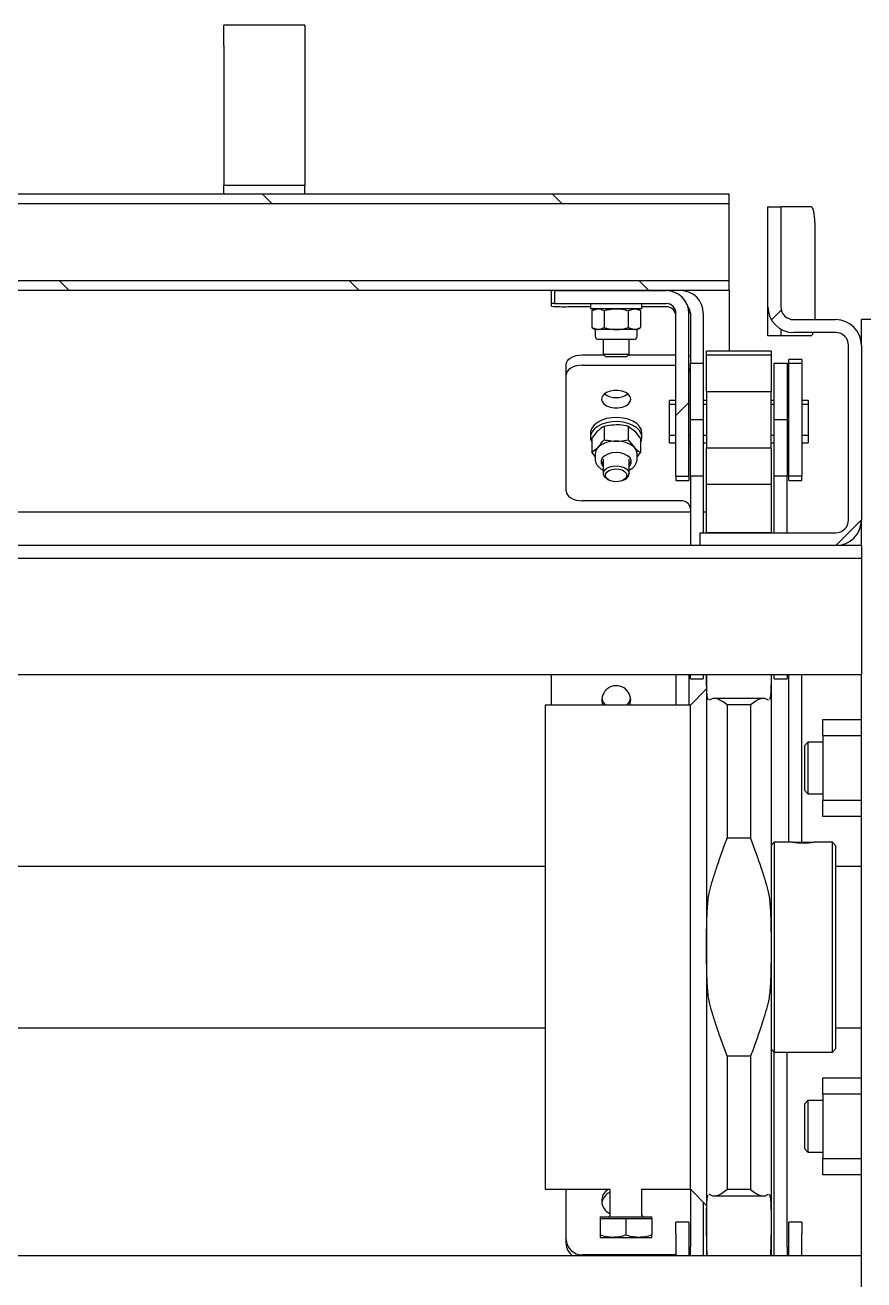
# Model space of a CAD drawing. Header units: millimetres. Extents: x 0 to 11880, y 0 to 8400.
# Drawn here: x 1758.9 to 2018.8, y 5195.1 to 5583.8 of the extents above; entities that cross this region are included whole.
import ezdxf

# ---------------------------------------------------------------- set-up
doc = ezdxf.new("R2010")
doc.units = ezdxf.units.MM
doc.header["$LTSCALE"] = 20

msp = doc.modelspace()

# ---------------------------------------------------------------- hatches: boundary and pattern name
at = {"linetype": 'Continuous', "lineweight": 18}
h = msp.add_hatch(dxfattribs=at)
h.set_pattern_fill('ANSI31', scale=20, angle=90, style=0)
h.paths.add_polyline_path([(1597.02, 5528.52), (1977.02, 5528.52), (1977.02, 5531.52), (1597.02, 5531.52)], flags=0)
h = msp.add_hatch(dxfattribs=at)
h.set_pattern_fill('ANSI31', scale=20, style=0)
edge = h.paths.add_edge_path(flags=0)
edge.add_line((1968.02, 5426.53), (1968.02, 5422.53))
edge.add_line((1968.02, 5422.53), (2010.02, 5422.53))
edge.add_arc((2010.02, 5430.53), 8, 270, 360)
edge.add_line((2018.02, 5430.53), (2018.02, 5484.53))
edge.add_arc((2010.02, 5484.53), 8, 0, 90)
edge.add_line((2010.02, 5492.53), (1997.02, 5492.53))
edge.add_arc((1997.02, 5496.53), 4, 180, 270, ccw=False)
edge.add_line((1993.02, 5496.53), (1993.02, 5527.53))
edge.add_line((1993.02, 5527.53), (1989.02, 5527.53))
edge.add_line((1989.02, 5527.53), (1989.02, 5496.53))
edge.add_arc((1997.02, 5496.53), 8, 180, 270)
edge.add_line((1997.02, 5488.53), (2010.02, 5488.53))
edge.add_arc((2010.02, 5484.53), 4, 0, 90, ccw=False)
edge.add_line((2014.02, 5484.53), (2014.02, 5430.53))
edge.add_arc((2010.02, 5430.53), 4, 270, 360, ccw=False)
edge.add_line((2010.02, 5426.53), (1968.02, 5426.53))
h = msp.add_hatch(dxfattribs=at)
h.set_pattern_fill('ANSI31', scale=20, angle=90, style=0)
h.paths.add_polyline_path([(1597.02, 5501.52), (1977.02, 5501.52), (1977.02, 5504.52), (1597.02, 5504.52)], flags=0)
h = msp.add_hatch(dxfattribs=at)
h.set_pattern_fill('ANSI31', scale=20, style=0)
edge = h.paths.add_edge_path(flags=0)
edge.add_line((1960.52, 5494.52), (1960.52, 5444.02))
edge.add_line((1960.52, 5444.02), (1964.52, 5444.02))
edge.add_line((1964.52, 5444.02), (1964.52, 5494.52))
edge.add_arc((1957.52, 5494.52), 7, 0, 90)
edge.add_line((1957.52, 5501.52), (1922.91, 5501.52))
edge.add_line((1922.91, 5501.52), (1922.91, 5497.52))
edge.add_line((1922.91, 5497.52), (1957.52, 5497.52))
edge.add_arc((1957.52, 5494.52), 3, 0, 90, ccw=False)
h = msp.add_hatch(dxfattribs=at)
h.set_pattern_fill('ANSI31', scale=20, style=0)
h.paths.add_polyline_path([(1999.52, 5444.02), (1999.52, 5479.02), (1995.52, 5479.02), (1995.52, 5444.02)], flags=0)
h = msp.add_hatch(dxfattribs=at)
h.set_pattern_fill('ANSI31', scale=20, style=0)
h.paths.add_polyline_path([(1990.02, 5470.32), (1970.02, 5470.32), (1970.02, 5452.71), (1990.02, 5452.71)], flags=0)
h = msp.add_hatch(dxfattribs=at)
h.set_pattern_fill('ANSI31', scale=20, angle=90, style=0)
h.paths.add_polyline_path([(1990.02, 5441.53), (1970.02, 5441.53), (1970.02, 5426.53), (1990.02, 5426.53)], flags=0)

# ---------------------------------------------------------------- linework, layer by layer
at = {"color": 7, "linetype": 'Continuous', "lineweight": 25}
for p, q in [((1845.52, 5583.78), (1820.52, 5583.78)), ((1820.52, 5577.43), (1820.52, 5583.78)), ((1845.52, 5583.78), (1845.52, 5577.43)), ((1820.52, 5577.43), (1820.52, 5534.05)), ((1845.52, 5577.43), (1845.52, 5534.05)), ((1597.02, 5531.52), (1977.02, 5531.52)), ((1845.52, 5534.05), (1820.52, 5534.05)), ((1820.52, 5531.52), (1820.52, 5534.05)), ((1845.52, 5531.52), (1845.52, 5534.05)), ((1977.02, 5528.52), (1977.02, 5531.52)), ((1597.02, 5528.52), (1977.02, 5528.52)), ((1977.02, 5525.52), (1977.02, 5528.52)), ((1977.02, 5507.52), (1977.02, 5525.52)), ((1989.02, 5496.53), (1989.02, 5527.53)), ((1989.02, 5527.53), (1993.02, 5527.53)), ((1993.02, 5527.53), (1993.02, 5496.53)), ((1993.02, 5527.53), (1993.19, 5527.53)), ((2002.31, 5527.53), (1993.19, 5527.53)), ((2003.6, 5522.53), (2003.6, 5492.53)), ((1977.02, 5504.52), (1597.02, 5504.52)), ((1977.02, 5504.52), (1977.02, 5507.52)), ((1977.02, 5501.52), (1977.02, 5504.52)), ((1977.02, 5501.52), (1597.02, 5501.52)), ((1922.02, 5497.52), (1922.02, 5501.52)), ((1922.91, 5501.52), (1957.52, 5501.52)), ((1922.91, 5501.52), (1922.91, 5497.52)), ((1977.02, 5501.52), (1977.02, 5495.42)), ((1922.02, 5496.68), (1922.02, 5497.52)), ((1922.91, 5497.52), (1922.02, 5497.52)), ((1922.91, 5497.52), (1957.52, 5497.52)), ((1934.02, 5496.55), (1927.02, 5496.55)), ((1934.02, 5497.52), (1934.02, 5495.92)), ((1950.02, 5495.92), (1950.02, 5497.52)), ((1957.52, 5496.55), (1950.02, 5496.55)), ((1950.02, 5495.92), (1934.02, 5495.92)), ((1935.52, 5495.92), (1934.51, 5495.34)), ((1934.51, 5495.34), (1936.39, 5495.92)), ((1934.51, 5495.34), (1934.51, 5490.06)), ((1938.27, 5495.34), (1938.27, 5490.06)), ((1945.77, 5495.34), (1947.65, 5495.92)), ((1945.77, 5495.34), (1945.77, 5490.06)), ((1949.52, 5495.34), (1948.52, 5495.92)), ((1949.52, 5495.34), (1949.52, 5490.06)), ((1960.52, 5444.02), (1960.52, 5494.52)), ((1964.52, 5495.35), (1964.46, 5496.26)), ((1964.52, 5495.35), (1964.52, 5494.52)), ((1964.52, 5444.02), (1964.52, 5494.52)), ((1965.02, 5494.52), (1965.02, 5479.02)), ((1969.02, 5494.52), (1969.02, 5479.02)), ((1977.02, 5495.42), (1977.02, 5487.02)), ((1989.02, 5487.53), (1989.02, 5496.53)), ((1934.51, 5490.06), (1935.52, 5489.48)), ((1934.51, 5490.06), (1936.39, 5489.48)), ((1935.52, 5489.48), (1935.52, 5487.44)), ((1936.39, 5489.48), (1935.52, 5489.48)), ((1942.02, 5489.48), (1936.39, 5489.48)), ((1947.65, 5489.48), (1942.02, 5489.48)), ((1945.77, 5490.06), (1947.65, 5489.48)), ((1948.52, 5489.48), (1947.65, 5489.48)), ((1948.52, 5489.48), (1949.52, 5490.06)), ((1948.52, 5487.44), (1948.52, 5489.48)), ((1993.02, 5489.6), (1993.02, 5487.53)), ((1997.02, 5492.53), (2010.02, 5492.53)), ((2018.02, 5484.53), (2018.02, 5492.53)), ((2063.02, 5492.53), (2018.02, 5492.53)), ((1947.5, 5486.42), (1936.54, 5486.42)), ((1938.02, 5486.42), (1938.02, 5481.81)), ((1946.02, 5481.81), (1946.02, 5486.42)), ((1977.02, 5487.02), (1977.02, 5482.77)), ((1993.02, 5487.53), (1989.02, 5487.53)), ((1993.19, 5487.53), (1993.02, 5487.53)), ((2002.31, 5487.53), (1993.19, 5487.53)), ((2010.02, 5488.53), (1997.02, 5488.53)), ((1931.52, 5481.62), (1938.21, 5481.62)), ((1938.02, 5481.81), (1938.71, 5481.12)), ((1938.02, 5481.81), (1946.02, 5481.81)), ((1938.71, 5481.12), (1945.33, 5481.12)), ((1945.33, 5481.12), (1946.02, 5481.81)), ((1945.83, 5481.62), (1960.52, 5481.62)), ((1990.02, 5482.77), (1970.02, 5482.77)), ((1970.02, 5481.52), (1970.02, 5482.77)), ((1990.02, 5481.52), (1970.02, 5481.52)), ((1970.02, 5470.32), (1970.02, 5481.52)), ((1990.02, 5482.77), (1990.02, 5481.52)), ((1990.02, 5481.52), (1990.02, 5470.32)), ((2014.02, 5430.53), (2014.02, 5484.53)), ((2018.02, 5484.53), (2018.02, 5430.53)), ((1926.52, 5475.42), (1926.52, 5478.62)), ((1931.52, 5478.42), (1960.52, 5478.42)), ((1965.02, 5479.02), (1969.02, 5479.02)), ((1965.02, 5461.52), (1965.02, 5479.02)), ((1969.02, 5479.02), (1969.02, 5461.52)), ((1991.02, 5479.02), (1995.02, 5479.02)), ((1991.02, 5461.52), (1991.02, 5479.02)), ((1995.02, 5479.02), (1995.02, 5461.52)), ((1999.52, 5480.23), (1995.52, 5480.23)), ((1995.52, 5479.02), (1995.52, 5480.23)), ((1995.52, 5444.02), (1995.52, 5479.02)), ((1995.52, 5479.02), (1999.52, 5479.02)), ((1999.52, 5480.23), (1999.52, 5479.02)), ((1999.52, 5479.02), (1999.52, 5444.02)), ((1926.52, 5439.41), (1926.52, 5475.42)), ((1970.02, 5470.32), (1970.02, 5452.71)), ((1970.02, 5470.32), (1990.02, 5470.32)), ((1990.02, 5452.71), (1990.02, 5470.32)), ((1960.52, 5467.52), (1958.52, 5467.52)), ((1958.52, 5466.27), (1958.52, 5467.52)), ((1960.52, 5466.27), (1958.52, 5466.27)), ((1958.52, 5456.77), (1958.52, 5466.27)), ((1965.02, 5467.52), (1964.52, 5467.52)), ((1965.02, 5466.27), (1964.52, 5466.27)), ((1970.02, 5467.52), (1969.02, 5467.52)), ((1970.02, 5466.27), (1969.02, 5466.27)), ((1991.02, 5467.52), (1990.02, 5467.52)), ((1991.02, 5466.27), (1990.02, 5466.27)), ((1995.52, 5467.52), (1995.02, 5467.52)), ((1995.52, 5466.27), (1995.02, 5466.27)), ((2001.52, 5467.52), (1999.52, 5467.52)), ((2001.52, 5466.27), (1999.52, 5466.27)), ((2001.52, 5467.52), (2001.52, 5466.27)), ((2001.52, 5466.27), (2001.52, 5456.77)), ((1934.51, 5455.67), (1936.39, 5458.08)), ((1938.27, 5459.57), (1938.27, 5455.35)), ((1945.77, 5459.57), (1947.65, 5458.08)), ((1945.77, 5459.57), (1945.77, 5455.35)), ((1965.02, 5444.02), (1965.02, 5461.52)), ((1969.02, 5461.52), (1965.02, 5461.52)), ((1969.02, 5461.52), (1969.02, 5444.02)), ((1995.02, 5461.52), (1991.02, 5461.52)), ((1991.02, 5444.02), (1991.02, 5461.52)), ((1995.02, 5461.52), (1995.02, 5444.02)), ((1934.02, 5457.41), (1934.02, 5456.13)), ((1934.51, 5455.67), (1934.51, 5451.45)), ((1945.77, 5455.35), (1947.65, 5452.93)), ((1949.52, 5455.67), (1949.52, 5451.45)), ((1950.02, 5456.13), (1950.02, 5457.41)), ((1958.52, 5456.77), (1960.52, 5456.77)), ((1958.52, 5455.31), (1958.52, 5456.77)), ((1958.52, 5454.36), (1958.52, 5455.31)), ((1958.52, 5454.36), (1960.52, 5454.36)), ((1964.52, 5456.77), (1965.02, 5456.77)), ((1964.52, 5454.36), (1965.02, 5454.36)), ((1969.02, 5456.77), (1970.02, 5456.77)), ((1969.02, 5454.36), (1970.02, 5454.36)), ((1990.02, 5456.77), (1991.02, 5456.77)), ((1990.02, 5454.36), (1991.02, 5454.36)), ((1995.02, 5456.77), (1995.52, 5456.77)), ((1995.02, 5454.36), (1995.52, 5454.36)), ((1999.52, 5456.77), (2001.52, 5456.77)), ((1999.52, 5454.36), (2001.52, 5454.36)), ((2001.52, 5456.77), (2001.52, 5454.36)), ((1934.51, 5451.45), (1936.39, 5452.93)), ((1935.52, 5450.13), (1934.51, 5451.45)), ((1935.52, 5450.98), (1935.52, 5449.35)), ((1949.52, 5451.45), (1948.52, 5450.15)), ((1948.52, 5449.35), (1948.52, 5450.98)), ((1990.02, 5452.71), (1970.02, 5452.71)), ((1970.02, 5441.53), (1970.02, 5452.71)), ((1990.02, 5452.71), (1990.02, 5441.53)), ((1937.77, 5446.02), (1938.02, 5445.67)), ((1938.02, 5449.35), (1938.02, 5444.85)), ((1946.02, 5444.85), (1946.02, 5449.35)), ((1946.02, 5445.67), (1946.31, 5446.1)), ((1939.37, 5443.04), (1939.83, 5442.8)), ((1944.21, 5442.8), (1944.66, 5443.04)), ((1960.52, 5444.02), (1964.52, 5444.02)), ((1960.52, 5444.02), (1960.52, 5442.7)), ((1960.52, 5442.69), (1960.52, 5442.7)), ((1960.52, 5442.69), (1964.52, 5442.69)), ((1964.52, 5444.02), (1964.52, 5442.7)), ((1964.52, 5442.7), (1964.52, 5442.69)), ((1969.02, 5444.02), (1965.02, 5444.02)), ((1965.02, 5444.02), (1965.02, 5422.53)), ((1969.02, 5444.02), (1969.02, 5426.53)), ((1995.02, 5444.02), (1991.02, 5444.02)), ((1991.02, 5426.53), (1991.02, 5444.02)), ((1995.02, 5426.53), (1995.02, 5444.02)), ((1999.52, 5444.02), (1995.52, 5444.02)), ((1995.52, 5442.7), (1995.52, 5444.02)), ((1995.52, 5442.69), (1995.52, 5442.7)), ((1995.52, 5442.69), (1999.52, 5442.69)), ((1999.52, 5442.7), (1999.52, 5444.02)), ((1999.52, 5442.7), (1999.52, 5442.69)), ((1970.02, 5426.53), (1970.02, 5441.53)), ((1970.02, 5441.53), (1990.02, 5441.53)), ((1990.02, 5441.53), (1990.02, 5426.53)), ((1962.02, 5436.41), (1931.52, 5436.41)), ((1609.02, 5433), (1965.02, 5433)), ((1969.02, 5433), (1970.02, 5433)), ((2018.02, 5422.53), (2018.02, 5430.53)), ((1968.02, 5422.53), (1968.02, 5426.53)), ((1968.02, 5426.53), (2010.02, 5426.53)), ((1990.02, 5426.53), (1970.02, 5426.53)), ((1968.02, 5422.53), (1606.02, 5422.53)), ((2010.02, 5422.53), (1968.02, 5422.53)), ((2018.02, 5422.53), (2010.02, 5422.53)), ((2018.02, 5422.53), (2018.02, 5421.53)), ((2018.02, 5421.53), (2018.02, 5418.53)), ((2018.02, 5418.53), (1556.02, 5418.53)), ((2018.02, 5418.53), (2018.02, 5412.53)), ((2018.02, 5412.53), (2018.02, 5385.53)), ((2018.02, 5385.53), (2018.02, 5382.53)), ((2018.02, 5382.53), (1556.02, 5382.53)), ((1922.02, 5373.13), (1922.02, 5382.53)), ((1960.52, 5382.53), (1960.52, 5373.13)), ((1964.52, 5382.53), (1964.52, 5373.13)), ((1965.02, 5381.31), (1965.02, 5382.53)), ((1965.02, 5381.31), (1969.02, 5381.31)), ((1969.02, 5382.53), (1969.02, 5381.31)), ((1970.02, 5382.53), (1970.02, 5298.13)), ((1990.02, 5382.53), (1990.02, 5298.13)), ((1991.02, 5381.31), (1991.02, 5382.53)), ((1991.02, 5381.31), (1995.02, 5381.31)), ((1995.02, 5382.53), (1995.02, 5381.31)), ((1995.52, 5330.63), (1995.52, 5382.53)), ((1999.52, 5330.63), (1999.52, 5382.53)), ((2018.02, 5152.75), (2018.02, 5382.53)), ((1970.02, 5378.13), (1965.02, 5373.13)), ((1965.02, 5373.13), (1920.02, 5373.13)), ((1920.02, 5373.13), (1920.02, 5298.13)), ((1965.02, 5298.13), (1965.02, 5373.13)), ((1971.01, 5374.72), (1970.78, 5374.69)), ((1987.69, 5375.2), (1972.34, 5375.2)), ((1983.67, 5373.18), (1976.37, 5373.18)), ((1976.37, 5373.18), (1976.37, 5331.89)), ((1983.67, 5373.18), (1983.67, 5331.89)), ((2006.02, 5368.63), (2018.02, 5368.63)), ((2006.02, 5363.63), (2006.02, 5368.63)), ((2001.42, 5361.63), (2000.32, 5360.53)), ((2000.32, 5360.53), (2000.32, 5346.73)), ((2006.02, 5361.63), (2001.42, 5361.63)), ((2001.42, 5361.63), (2001.42, 5345.63)), ((2018.02, 5363.63), (2006.02, 5363.63)), ((2006.02, 5363.63), (2006.02, 5343.63)), ((2000.32, 5346.73), (2001.42, 5345.63)), ((2001.42, 5345.63), (2006.02, 5345.63)), ((2006.02, 5343.63), (2018.02, 5343.63)), ((2006.02, 5338.63), (2006.02, 5343.63)), ((2018.02, 5338.63), (2006.02, 5338.63)), ((1983.67, 5331.89), (1976.37, 5331.89)), ((1991.02, 5330.63), (1990.02, 5329.63)), ((1996.62, 5330.63), (1991.02, 5330.63)), ((1991.02, 5330.63), (1991.02, 5265.63)), ((1996.71, 5330.63), (2003.33, 5330.63)), ((2009.02, 5330.63), (2003.38, 5330.63)), ((2010.02, 5329.63), (2009.02, 5330.63)), ((2009.02, 5265.63), (2009.02, 5330.63)), ((2010.02, 5329.63), (2010.02, 5266.63)), ((1920.02, 5323.13), (1654.02, 5323.13)), ((2018.02, 5323.13), (2010.02, 5323.13)), ((1920.02, 5298.13), (1920.02, 5223.13)), ((1965.02, 5223.13), (1965.02, 5298.13)), ((1970.02, 5298.13), (1970.02, 5213.26)), ((1990.02, 5298.13), (1990.02, 5213.26)), ((1654.02, 5273.13), (1920.02, 5273.13)), ((2010.02, 5273.13), (2018.02, 5273.13)), ((1983.67, 5264.37), (1976.37, 5264.37)), ((1976.37, 5264.37), (1976.37, 5223.08)), ((1983.67, 5264.37), (1983.67, 5223.08)), ((1990.02, 5266.63), (1991.02, 5265.63)), ((1991.02, 5265.63), (2009.02, 5265.63)), ((1991.02, 5205.31), (1991.02, 5265.63)), ((1995.02, 5205.31), (1995.02, 5265.63)), ((2009.02, 5265.63), (2010.02, 5266.63)), ((2006.02, 5257.63), (2018.02, 5257.63)), ((2006.02, 5252.63), (2006.02, 5257.63)), ((2018.02, 5252.63), (2006.02, 5252.63)), ((2006.02, 5252.63), (2006.02, 5232.63)), ((2001.42, 5250.63), (2000.32, 5249.53)), ((2000.32, 5249.53), (2000.32, 5235.73)), ((2006.02, 5250.63), (2001.42, 5250.63)), ((2001.42, 5250.63), (2001.42, 5234.63)), ((2000.32, 5235.73), (2001.42, 5234.63)), ((2001.42, 5234.63), (2006.02, 5234.63)), ((2006.02, 5232.63), (2018.02, 5232.63)), ((2006.02, 5227.63), (2006.02, 5232.63)), ((2018.02, 5227.63), (2006.02, 5227.63)), ((1920.02, 5223.13), (1940.02, 5223.13)), ((1926.52, 5207.6), (1926.52, 5223.13)), ((1940.02, 5223.13), (1940.02, 5215.03)), ((1950.02, 5223.13), (1965.02, 5223.13)), ((1950.02, 5215.03), (1950.02, 5223.13)), ((1965.02, 5223.13), (1970.02, 5218.13)), ((1965.02, 5223.13), (1965.02, 5205.3)), ((1972.35, 5221.06), (1987.69, 5221.06)), ((1983.67, 5223.08), (1976.37, 5223.08)), ((1989.03, 5221.53), (1989.26, 5221.57)), ((1969.02, 5219.13), (1969.02, 5205.3)), ((1937.02, 5214.63), (1937.02, 5214.03)), ((1937.02, 5214.63), (1953.02, 5214.63)), ((1937.02, 5214.03), (1937.02, 5208.94)), ((1937.02, 5214.03), (1941.02, 5214.03)), ((1941.02, 5214.03), (1945.02, 5214.03)), ((1945.02, 5214.03), (1945.02, 5208.94)), ((1945.02, 5214.03), (1949.02, 5214.03)), ((1949.02, 5214.03), (1953.02, 5214.03)), ((1953.02, 5214.03), (1953.02, 5214.63)), ((1953.02, 5214.03), (1953.02, 5208.94)), ((1964.52, 5212.95), (1960.52, 5212.95)), ((1960.52, 5209.35), (1960.52, 5212.95)), ((1964.52, 5212.95), (1964.52, 5209.35)), ((1970.02, 5213.26), (1970.02, 5202.53)), ((1990.02, 5213.26), (1990.02, 5202.53)), ((1999.52, 5212.94), (1995.52, 5212.94)), ((1995.52, 5209.34), (1995.52, 5212.94)), ((1999.52, 5212.94), (1999.52, 5209.34)), ((1960.52, 5209.35), (1960.52, 5202.53)), ((1964.52, 5209.35), (1964.52, 5202.53)), ((1995.52, 5202.53), (1995.52, 5209.34)), ((1999.52, 5202.53), (1999.52, 5209.34)), ((1926.52, 5206.39), (1926.52, 5207.6)), ((1937.02, 5208.23), (1941.02, 5208.23)), ((1941.02, 5208.23), (1949.02, 5208.23)), ((1949.02, 5208.23), (1953.02, 5208.23)), ((1965.02, 5202.53), (1965.02, 5205.3)), ((1969.02, 5205.3), (1969.02, 5202.53)), ((1991.02, 5202.53), (1991.02, 5205.31)), ((1995.02, 5205.31), (1995.02, 5202.53)), ((2018.02, 5202.53), (1556.02, 5202.53)), ((1960.52, 5202.84), (1931.52, 5202.84))]:
    msp.add_line(p, q, dxfattribs=at)
at = {"color": 7, "linetype": 'Continuous', "lineweight": 25, "flags": 128}
for points in [[(2003.6, 5522.53), (2003.58, 5523.5), (2003.5, 5524.44), (2003.38, 5525.3), (2003.22, 5526.06), (2003.03, 5526.68), (2002.8, 5527.15), (2002.56, 5527.43), (2002.31, 5527.53)], [(2002.31, 5487.53), (2002.56, 5487.62), (2002.8, 5487.91), (2003.03, 5488.37), (2003.08, 5488.53)], [(1926.52, 5478.62), (1926.62, 5479.2), (1926.9, 5479.76), (1927.36, 5480.28), (1927.98, 5480.74), (1928.74, 5481.11), (1929.61, 5481.39), (1930.54, 5481.56), (1931.52, 5481.62)], [(1965.02, 5481.08), (1964.7, 5481.19), (1964.52, 5481.25)], [(1931.52, 5478.42), (1930.54, 5478.36), (1929.61, 5478.19), (1928.74, 5477.91), (1927.98, 5477.54), (1927.36, 5477.08), (1926.9, 5476.57), (1926.62, 5476), (1926.52, 5475.42)], [(1946.52, 5467.91), (1946.34, 5468.68), (1945.8, 5469.37), (1944.97, 5469.96), (1943.89, 5470.37), (1942.66, 5470.59), (1941.38, 5470.59), (1940.15, 5470.37), (1939.07, 5469.96), (1938.23, 5469.37), (1937.7, 5468.68), (1937.52, 5467.91), (1937.7, 5467.15), (1938.23, 5466.45), (1939.07, 5465.87), (1940.15, 5465.46), (1941.38, 5465.24), (1942.66, 5465.24), (1943.89, 5465.46), (1944.97, 5465.87), (1945.8, 5466.45), (1946.34, 5467.15), (1946.52, 5467.91)], [(1950.02, 5457.41), (1949.83, 5458.44), (1949.28, 5459.43), (1948.39, 5460.32), (1947.2, 5461.07), (1945.77, 5461.65), (1944.16, 5462.04), (1942.45, 5462.21), (1940.72, 5462.15), (1939.06, 5461.87), (1937.53, 5461.39), (1936.21, 5460.71), (1935.16, 5459.89), (1934.44, 5458.94), (1934.07, 5457.93), (1934.02, 5457.41)], [(1950.02, 5456.13), (1949.83, 5457.16), (1949.28, 5458.15), (1948.39, 5459.04), (1947.2, 5459.79), (1945.77, 5460.37), (1944.16, 5460.76), (1942.45, 5460.93), (1940.72, 5460.87), (1939.06, 5460.59), (1937.53, 5460.11), (1936.21, 5459.43), (1935.16, 5458.61), (1934.44, 5457.66), (1934.07, 5456.65), (1934.07, 5455.61), (1934.44, 5454.6), (1934.51, 5454.47)], [(1949.52, 5454.47), (1949.83, 5455.1), (1950.02, 5456.13)], [(1946.02, 5447.04), (1946.31, 5447.36), (1946.69, 5448.13), (1946.69, 5448.94), (1946.31, 5449.71), (1945.58, 5450.39), (1944.57, 5450.91), (1943.35, 5451.25), (1942.02, 5451.36), (1940.69, 5451.25), (1939.47, 5450.91), (1938.46, 5450.39), (1937.73, 5449.71), (1937.35, 5448.94), (1937.35, 5448.13), (1937.73, 5447.36), (1938.02, 5447.04)], [(1937.35, 5448.94), (1937.73, 5448.17), (1938.02, 5447.85)], [(1939.37, 5443.04), (1939.09, 5443.21), (1938.42, 5443.8), (1938.06, 5444.49), (1938.06, 5445.2), (1938.42, 5445.89), (1939.09, 5446.48), (1940.02, 5446.93), (1941.13, 5447.19), (1942.32, 5447.24), (1943.48, 5447.08), (1944.51, 5446.72), (1945.32, 5446.2), (1945.84, 5445.55), (1946.02, 5444.85), (1946.02, 5444.85)], [(1945.33, 5444.29), (1945.15, 5443.65), (1944.63, 5443.07), (1943.83, 5442.63), (1942.83, 5442.37), (1941.75, 5442.31), (1940.69, 5442.47), (1939.78, 5442.83), (1939.11, 5443.35), (1938.75, 5443.97), (1938.75, 5444.62), (1939.11, 5445.24), (1939.78, 5445.76), (1940.69, 5446.11), (1941.75, 5446.27), (1942.83, 5446.22), (1943.83, 5445.96), (1944.63, 5445.51), (1945.15, 5444.94), (1945.33, 5444.29)], [(1946.02, 5447.85), (1946.31, 5448.17), (1946.68, 5448.94)], [(1926.52, 5439.41), (1926.62, 5438.82), (1926.9, 5438.26), (1927.36, 5437.74), (1927.98, 5437.28), (1928.74, 5436.91), (1929.61, 5436.63), (1930.54, 5436.46), (1931.52, 5436.41)], [(1946.19, 5373.13), (1946.34, 5373.53), (1946.52, 5374.74)]]:
    msp.add_lwpolyline(points, dxfattribs=at)
at = {"color": 7, "linetype": 'Continuous', "lineweight": 25}
for centre, radius, start, end in [((1957.52, 5494.52), 7, 0, 90), ((1962.02, 5494.52), 7, 0, 90), ((1925.77, 5545.32), 48.78, 265.5903, 271.4673), ((1957.52, 5494.52), 3, 0, 90), ((1957.52, 5493.55), 3, 0.0095, 90.0094), ((1962.02, 5494.52), 3, 0, 42.9893), ((1997.02, 5496.53), 8, 180, 270), ((1997.02, 5496.53), 4, 180, 270), ((2010.02, 5484.53), 8, 0, 90), ((1936.54, 5487.44), 1.02, 180, 270), ((1947.5, 5487.44), 1.02, 270, 0), ((2010.02, 5484.53), 4, 0, 90), ((1962.94, 5475.99), 2.08, 0.6944, 40.6138), ((1942.02, 5474.68), 6.31, 234.9321, 305.0679), ((1941.63, 5446.92), 7.98, 87.1802, 131.0438), ((1942.41, 5446.92), 7.98, 48.9562, 92.8198), ((1938.35, 5450.89), 2.83, 133.7857, 178.0978), ((1945.69, 5450.89), 2.83, 1.9022, 46.2143), ((1943.82, 5445.09), 2.21, 292.3591, 353.7054), ((1962.29, 5433.67), 2.75, 7.0533, 95.6366), ((2010.02, 5430.53), 8, 270, 0), ((2010.02, 5430.53), 4, 270, 0), ((1942.05, 5374.66), 4.47, 1.0962, 200.0213), ((1941.72, 5375.99), 4.2, 188.7313, 222.9261), ((1942.32, 5375.99), 4.2, 317.0739, 351.2687), ((2000.02, 5363.03), 32.58, 264.0105, 275.915), ((1941.73, 5219.51), 4.2, 120.5079, 245.9429), ((1941.82, 5218.22), 4.31, 114.6966, 170.8743), ((1939.62, 5215.03), 0.4, 270, 0), ((1950.42, 5215.03), 0.4, 180, 270), ((1931.4, 5207.73), 4.89, 181.4233, 271.3559), ((1931.22, 5206.42), 4.7, 180.4181, 236.0312), ((1964.35, 5203.92), 0.693, 284.4177, 346.0764)]:
    msp.add_arc(centre, radius, start, end, dxfattribs=at)
for points, knots in [([(1936.39, 5495.92), (1936.43, 5495.92), (1937.07, 5495.91), (1937.69, 5495.61), (1938.27, 5495.34)], [0, 0, 0, 0, 0.0702148, 1, 1, 1, 1]), ([(1938.27, 5495.34), (1938.58, 5495.42), (1939.8, 5495.76), (1941.08, 5495.85), (1942.02, 5495.92)], [0, 0, 0, 0, 0.257551, 1, 1, 1, 1]), ([(1942.02, 5495.92), (1942.36, 5495.91), (1943.63, 5495.88), (1944.87, 5495.56), (1945.77, 5495.34)], [0, 0, 0, 0, 0.268634, 1, 1, 1, 1]), ([(1947.65, 5495.92), (1947.69, 5495.92), (1948.33, 5495.91), (1948.95, 5495.61), (1949.52, 5495.34)], [0, 0, 0, 0, 0.070215, 1, 1, 1, 1]), ([(1936.39, 5489.48), (1936.43, 5489.48), (1937.07, 5489.49), (1937.69, 5489.78), (1938.27, 5490.06)], [0, 0, 0, 0, 0.070215, 1, 1, 1, 1]), ([(1938.27, 5490.06), (1938.58, 5489.97), (1939.8, 5489.63), (1941.08, 5489.54), (1942.02, 5489.48)], [0, 0, 0, 0, 0.2575513, 1, 1, 1, 1]), ([(1942.02, 5489.48), (1942.36, 5489.49), (1943.63, 5489.52), (1944.87, 5489.83), (1945.77, 5490.06)], [0, 0, 0, 0, 0.268634, 1, 1, 1, 1]), ([(1947.65, 5489.48), (1947.69, 5489.48), (1948.33, 5489.49), (1948.95, 5489.78), (1949.52, 5490.06)], [0, 0, 0, 0, 0.070215, 1, 1, 1, 1]), ([(1936.39, 5458.08), (1936.43, 5458.13), (1937.07, 5458.78), (1937.69, 5459.19), (1938.27, 5459.57)], [0, 0, 0, 0, 0.070215, 1, 1, 1, 1]), ([(1938.27, 5459.57), (1938.58, 5459.64), (1939.8, 5459.91), (1941.08, 5459.98), (1942.02, 5460.03)], [0, 0, 0, 0, 0.2575513, 1, 1, 1, 1]), ([(1942.02, 5460.03), (1942.36, 5460.03), (1943.63, 5460), (1944.87, 5459.75), (1945.77, 5459.57)], [0, 0, 0, 0, 0.268634, 1, 1, 1, 1]), ([(1947.65, 5458.08), (1947.69, 5458.04), (1948.33, 5457.37), (1948.95, 5456.49), (1949.52, 5455.67)], [0, 0, 0, 0, 0.0702148, 1, 1, 1, 1]), ([(1936.39, 5452.93), (1936.43, 5452.98), (1937.07, 5453.64), (1937.69, 5454.53), (1938.27, 5455.35)], [0, 0, 0, 0, 0.0702148, 1, 1, 1, 1]), ([(1938.27, 5455.35), (1938.58, 5455.28), (1939.8, 5455), (1941.08, 5454.93), (1942.02, 5454.88)], [0, 0, 0, 0, 0.257551, 1, 1, 1, 1]), ([(1942.02, 5454.88), (1942.36, 5454.89), (1943.63, 5454.91), (1944.87, 5455.16), (1945.77, 5455.35)], [0, 0, 0, 0, 0.268634, 1, 1, 1, 1]), ([(1947.65, 5452.93), (1947.69, 5452.89), (1948.33, 5452.23), (1948.95, 5451.82), (1949.52, 5451.45)], [0, 0, 0, 0, 0.070215, 1, 1, 1, 1]), ([(1935.54, 5449.33), (1935.53, 5449.29), (1935.48, 5448.92), (1935.7, 5448.23), (1936.17, 5447.35), (1936.95, 5446.59), (1937.58, 5446.11), (1938, 5445.94), (1938.02, 5445.93)], [0, 0, 0, 0, 0.032844, 0.265903, 0.496916, 0.735693, 0.985873, 1, 1, 1, 1]), ([(1946.02, 5445.96), (1946.23, 5446.06), (1946.84, 5446.36), (1947.57, 5447.01), (1948.18, 5447.86), (1948.5, 5448.66), (1948.48, 5449.16), (1948.48, 5449.34)], [0, 0, 0, 0, 0.140157, 0.406748, 0.641302, 0.866126, 1, 1, 1, 1]), ([(1970.64, 5374.66), (1970.54, 5374.79), (1970.35, 5375.05), (1970.19, 5376.14), (1970.09, 5377.71), (1970.03, 5379.8), (1970.02, 5381.5), (1970.02, 5382.47), (1970.02, 5382.53)], [0, 0, 0, 0, 0.19965, 0.393668, 0.593293, 0.787723, 0.987743, 1, 1, 1, 1]), ([(1990.02, 5382.53), (1990.02, 5381.91), (1990.01, 5380.5), (1989.98, 5378.58), (1989.91, 5376.81), (1989.78, 5375.47), (1989.62, 5375.04), (1989.54, 5374.83)], [0, 0, 0, 0, 0.1517255, 0.3471214, 0.562877, 0.7849252, 1, 1, 1, 1]), ([(1976.37, 5373.18), (1975.81, 5373.61), (1974.69, 5374.48), (1973.23, 5375.12), (1971.95, 5375.3), (1971.32, 5374.92), (1971.01, 5374.72)], [0, 0, 0, 0, 0.244841, 0.491556, 0.744588, 1, 1, 1, 1]), ([(1989.03, 5374.72), (1988.73, 5374.91), (1988.13, 5375.29), (1986.88, 5375.14), (1985.41, 5374.52), (1984.25, 5373.62), (1983.67, 5373.18)], [0, 0, 0, 0, 0.2445094, 0.4912196, 0.7445445, 1, 1, 1, 1]), ([(1989.26, 5374.66), (1989.25, 5374.65), (1989.18, 5374.6), (1989.1, 5374.67), (1989.03, 5374.72)], [0, 0, 0, 0, 0.263971, 1, 1, 1, 1]), ([(1971.01, 5315.67), (1971.31, 5316.76), (1971.91, 5318.94), (1973.16, 5322.82), (1974.63, 5327.09), (1975.79, 5330.28), (1976.37, 5331.89)], [0, 0, 0, 0, 0.244509, 0.49122, 0.744545, 1, 1, 1, 1]), ([(1983.67, 5331.89), (1984.23, 5330.35), (1985.35, 5327.26), (1986.81, 5323.03), (1988.09, 5319.08), (1988.72, 5316.81), (1989.03, 5315.67)], [0, 0, 0, 0, 0.2448408, 0.4915555, 0.7445881, 1, 1, 1, 1]), ([(1970.02, 5298.13), (1970.02, 5299.12), (1970.02, 5301.14), (1970.06, 5304.21), (1970.13, 5307.28), (1970.27, 5310.19), (1970.49, 5312.78), (1970.74, 5314.55), (1970.94, 5315.41), (1971.01, 5315.67)], [0, 0, 0, 0, 0.140838, 0.284844, 0.443855, 0.607504, 0.766013, 0.929164, 1, 1, 1, 1]), ([(1989.03, 5315.67), (1989.16, 5315.07), (1989.43, 5313.84), (1989.68, 5311.44), (1989.85, 5308.67), (1989.95, 5305.63), (1990, 5302.34), (1990.02, 5299.81), (1990.02, 5298.39), (1990.02, 5298.13)], [0, 0, 0, 0, 0.157971, 0.320531, 0.478508, 0.641049, 0.79936, 0.962223, 1, 1, 1, 1]), ([(1971.01, 5280.58), (1970.88, 5281.19), (1970.61, 5282.41), (1970.36, 5284.82), (1970.18, 5287.58), (1970.09, 5290.63), (1970.03, 5293.91), (1970.02, 5296.44), (1970.02, 5297.86), (1970.02, 5298.13)], [0, 0, 0, 0, 0.1579709, 0.3205315, 0.4785077, 0.6410488, 0.7993598, 0.9622233, 1, 1, 1, 1]), ([(1990.02, 5298.13), (1990.02, 5297.13), (1990.01, 5295.12), (1989.98, 5292.05), (1989.91, 5288.97), (1989.77, 5286.06), (1989.55, 5283.47), (1989.3, 5281.7), (1989.09, 5280.84), (1989.03, 5280.58)], [0, 0, 0, 0, 0.140838, 0.284844, 0.443855, 0.607504, 0.766013, 0.929164, 1, 1, 1, 1]), ([(1976.37, 5264.37), (1975.81, 5265.9), (1974.69, 5268.99), (1973.23, 5273.23), (1971.95, 5277.18), (1971.32, 5279.44), (1971.01, 5280.58)], [0, 0, 0, 0, 0.2448408, 0.4915555, 0.7445881, 1, 1, 1, 1]), ([(1989.03, 5280.58), (1988.73, 5279.49), (1988.13, 5277.31), (1986.88, 5273.44), (1985.41, 5269.16), (1984.25, 5265.97), (1983.67, 5264.37)], [0, 0, 0, 0, 0.244509, 0.49122, 0.744545, 1, 1, 1, 1]), ([(1970.02, 5213.26), (1970.02, 5214.04), (1970.02, 5215.62), (1970.06, 5217.68), (1970.13, 5219.44), (1970.26, 5220.78), (1970.42, 5221.21), (1970.5, 5221.42)], [0, 0, 0, 0, 0.183858, 0.371853, 0.579435, 0.793072, 1, 1, 1, 1]), ([(1970.78, 5221.59), (1970.79, 5221.61), (1970.85, 5221.66), (1970.94, 5221.59), (1971.01, 5221.53)], [0, 0, 0, 0, 0.263971, 1, 1, 1, 1]), ([(1971.01, 5221.53), (1971.31, 5221.34), (1971.91, 5220.97), (1973.16, 5221.11), (1974.63, 5221.73), (1975.79, 5222.63), (1976.37, 5223.08)], [0, 0, 0, 0, 0.244509, 0.49122, 0.744545, 1, 1, 1, 1]), ([(1983.67, 5223.08), (1984.23, 5222.65), (1985.35, 5221.78), (1986.81, 5221.13), (1988.09, 5220.95), (1988.72, 5221.34), (1989.03, 5221.53)], [0, 0, 0, 0, 0.244841, 0.491556, 0.744588, 1, 1, 1, 1]), ([(1989.4, 5221.59), (1989.5, 5221.46), (1989.69, 5221.21), (1989.85, 5220.11), (1989.95, 5218.54), (1990, 5216.46), (1990.02, 5214.61), (1990.02, 5213.47), (1990.02, 5213.26)], [0, 0, 0, 0, 0.193059, 0.380673, 0.573708, 0.76172, 0.955138, 1, 1, 1, 1]), ([(1970.22, 5202.53), (1970.21, 5202.69), (1970.15, 5204), (1970.09, 5206.41), (1970.03, 5209.64), (1970.02, 5211.88), (1970.02, 5213.04), (1970.02, 5213.26)], [0, 0, 0, 0, 0.0425922, 0.3410018, 0.6316453, 0.9306468, 1, 1, 1, 1]), ([(1990.02, 5213.26), (1990.02, 5212.43), (1990.01, 5210.75), (1989.98, 5207.84), (1989.92, 5205.07), (1989.84, 5203.24), (1989.81, 5202.53)], [0, 0, 0, 0, 0.258669, 0.523157, 0.815202, 1, 1, 1, 1]), ([(1941.02, 5208.23), (1940.92, 5208.23), (1940.21, 5208.23), (1938.85, 5208.39), (1937.63, 5208.76), (1937.02, 5208.94)], [0, 0, 0, 0, 0.070086, 0.530782, 1, 1, 1, 1]), ([(1937.02, 5208.94), (1937.02, 5208.86), (1937.02, 5208.44), (1937.02, 5208.32), (1937.02, 5208.23)], [0, 0, 0, 0, 0.188696, 1, 1, 1, 1]), ([(1945.02, 5208.94), (1944.37, 5208.74), (1943.06, 5208.34), (1941.7, 5208.26), (1941.02, 5208.23)], [0, 0, 0, 0, 0.495458, 1, 1, 1, 1]), ([(1949.02, 5208.23), (1948.92, 5208.23), (1948.21, 5208.23), (1946.85, 5208.39), (1945.63, 5208.76), (1945.02, 5208.94)], [0, 0, 0, 0, 0.070086, 0.530782, 1, 1, 1, 1]), ([(1953.02, 5208.94), (1952.37, 5208.74), (1951.06, 5208.34), (1949.7, 5208.26), (1949.02, 5208.23)], [0, 0, 0, 0, 0.495458, 1, 1, 1, 1]), ([(1953.02, 5208.23), (1953.02, 5208.32), (1953.02, 5208.44), (1953.02, 5208.86), (1953.02, 5208.94)], [0, 0, 0, 0, 0.8113035, 1, 1, 1, 1])]:
    msp.add_open_spline(points, degree=3, knots=knots, dxfattribs=at)

doc.saveas('drawing.dxf')
